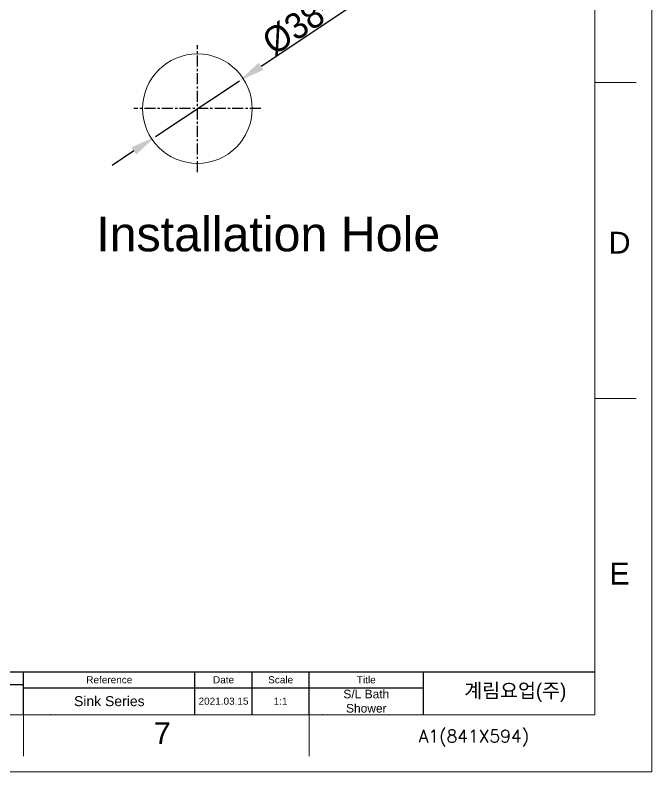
# Model space of a CAD drawing. Header units: millimetres. Extents: x 21205 to 22591, y -3891 to -2911.
# Drawn here: x 22223.4 to 22591.3, y -3890.7 to -3453.2 of the extents above; entities that cross this region are included whole.
import ezdxf

# ---------------------------------------------------------------- set-up
doc = ezdxf.new("R2010")
doc.units = ezdxf.units.MM
doc.header["$LTSCALE"] = 0.1
doc.linetypes.add('CENTERX2', pattern=[101.6, 63.5, -12.7, 12.7, -12.7])
doc.layers.get('0').update_dxf_attribs({"lineweight": 13})
doc.layers.add('3', color=3, linetype='Continuous', lineweight=9)
for name, color, linetype in [('5', 2, 'Continuous'), ('CENTER', 1, 'CENTERX2'), ('FORM', 7, 'Continuous'), ('TEXT', 2, 'Continuous')]:
    doc.layers.add(name, color=color, linetype=linetype)
doc.styles.add('ROMANS', font='romans')
doc.styles.get("Standard").update_dxf_attribs({"font": 'arial.ttf'})
doc.dimstyles.new('A4', dxfattribs={"dimtxt": 4, "dimasz": 3.5, "dimexe": 0.7, "dimexo": 0.625, "dimgap": 0.5, "dimtad": 1, "dimdec": 1, "dimdsep": 46, "dimtxsty": 'Standard', "dimcen": 2.5, "dimclrd": 5, "dimclre": 5, "dimclrt": 7, "dimadec": 3, "dimazin": 2, "dimtfac": 1, "dimtdec": 1, "dimtmove": 0, "dimatfit": 3, "dimfxl": 0, "dimarcsym": 0})

# ---------------------------------------------------------------- blocks, each defined once
blk = doc.blocks.new('*D123')
at = {"layer": '3', "color": 3, "lineweight": -2}
for p, q in [((22439.82, -3433.32), (22365.48, -3482.79)), ((22304.43, -3523.42), (22353, -3491.1)), ((22291.95, -3531.73), (22279.46, -3540.04))]:
    blk.add_line(p, q, dxfattribs=at)
at = {"layer": '3', "color": 3}
for points in [[(22364.1, -3480.71), (22366.87, -3484.87), (22353, -3491.1)], [(22290.56, -3529.65), (22293.33, -3533.81), (22304.43, -3523.42)]]:
    blk.add_solid(points, dxfattribs=at)
at = {"layer": 'Defpoints', "color": 0}
for p in [(22353, -3491.1), (22304.43, -3523.42)]:
    blk.add_point(p, dxfattribs=at)
at = {"layer": '3', "color": 3, "insert": (22404.47, -3447.24), "char_height": 15, "attachment_point": 5, "rotation": 33.6436}
blk.add_mtext('{\\fMS PGothic|b0|i0|c129|p34;%%C38~%%C40}', dxfattribs=at)

msp = doc.modelspace()

# ---------------------------------------------------------------- linework, layer by layer
at = {"color": 7, "linetype": 'Continuous'}
for p, q in [((22591.3, -3890.69), (22591.3, -2910.59)), ((22558.31, -3492.04), (22582.29, -3492.04)), ((22558.31, -3674.86), (22582.29, -3674.86)), ((22228.3, -3857.69), (22228.3, -3881.68)), ((22393.3, -3857.69), (22393.3, -3881.68)), ((21205.3, -3890.69), (22591.3, -3890.69))]:
    msp.add_line(p, q, dxfattribs=at)
at = {"linetype": 'Continuous'}
for p, q in [((22558.3, -2943.59), (22558.3, -3857.69)), ((22558.3, -3857.69), (21238.3, -3857.69))]:
    msp.add_line(p, q, dxfattribs=at)
msp.add_circle((22328.72, -3507.26), 31.67)
for p in [(22243.82, -3857.69), (22401.06, -3857.69)]:
    msp.add_point(p)
at = {"layer": 'CENTER'}
for p, q in [((22328.72, -3543.92), (22328.72, -3470.59)), ((22365.38, -3507.26), (22292.05, -3507.26))]:
    msp.add_line(p, q, dxfattribs=at)
at = {"layer": 'FORM'}
for p, q in [((22111.98, -3832.94), (22558.3, -3832.94)), ((22228.3, -3857.69), (22228.3, -3832.94)), ((22327.3, -3857.69), (22327.3, -3832.94)), ((22327.3, -3857.69), (22327.3, -3832.94)), ((22327.3, -3857.69), (22327.3, -3832.94)), ((22360.3, -3857.69), (22360.3, -3832.94)), ((22393.3, -3857.69), (22393.3, -3832.94)), ((22459.3, -3857.69), (22459.3, -3832.94)), ((22228.3, -3840.37), (22111.98, -3840.37)), ((22228.3, -3842.02), (22459.3, -3842.02))]:
    msp.add_line(p, q, dxfattribs=at)

# ---------------------------------------------------------------- texts
at = {"char_height": 12.58, "attachment_point": 5}
for s, width, insert in [('D', 10, (22572.64, -3584.73)), ('E', 10, (22572.64, -3776.08)), ('7', 50, (22308.44, -3868.28))]:
    msp.add_mtext_dynamic_manual_height_columns(s, width=width, gutter_width=12.5, heights=[0], dxfattribs=dict(at, insert=insert))
at = {"layer": '5', "style": 'ROMANS'}
msp.add_text('A1(841X594)', height=7.2188, dxfattribs=at).set_placement((22456.61, -3873.63))
at = {"layer": 'TEXT'}
for s, width, insert, char_height, attachment_point in [('{\\W1.93482; }Installation Hole', 225.0727, (22255.23, -3569.74), 20, 1), ('Reference', 60, (22277.8, -3837.48), 4.125, 5), ('Date', 20, (22343.8, -3837.48), 4.125, 5), ('Scale', 20, (22376.8, -3837.48), 4.125, 5), ('Title', 40, (22426.3, -3837.48), 4.125, 5), ('S/L Bath Shower', 40, (22426.3, -3849.85), 4.95, 5), ('Sink Series', 60, (22277.8, -3849.85), 5.775, 5), ('2021.03.15', 20, (22343.8, -3849.85), 4.125, 5), ('1:1', 20, (22376.8, -3849.85), 4.125, 5)]:
    msp.add_mtext_dynamic_manual_height_columns(s, width=width, gutter_width=12.5, heights=[0], dxfattribs=dict(at, insert=insert, char_height=char_height, attachment_point=attachment_point))
at = {"layer": 'TEXT', "linetype": 'CENTERX2', "insert": (22512.39, -3844.92), "char_height": 8.25, "attachment_point": 5}
msp.add_mtext_dynamic_manual_height_columns('{\\fHYGothic-Medium|b0|i0|c129|p18;계림요업(주)}', width=60, gutter_width=12.5, heights=[0], dxfattribs=at)

# ---------------------------------------------------------------- dimensions: what is measured, and where the dimension line sits
at = {"layer": '3', "color": 0}
dim = msp.add_diameter_dim_2p(p1=(22304.43, -3523.42), p2=(22353, -3491.1), text='{\\fMS PGothic|b0|i0|c129|p34;%%C38~%%C40}', dimstyle='A4', override={"dimtxt": 15, "dimasz": 15, "dimclrd": 3, "dimclre": 3, "dimclrt": 3, "dimfxl": 0.5}, dxfattribs=at)
dim.commit()
dim.dimension.update_dxf_attribs({"geometry": '*D123', "text_midpoint": (22404.47, -3447.24)})

doc.saveas('drawing.dxf')
